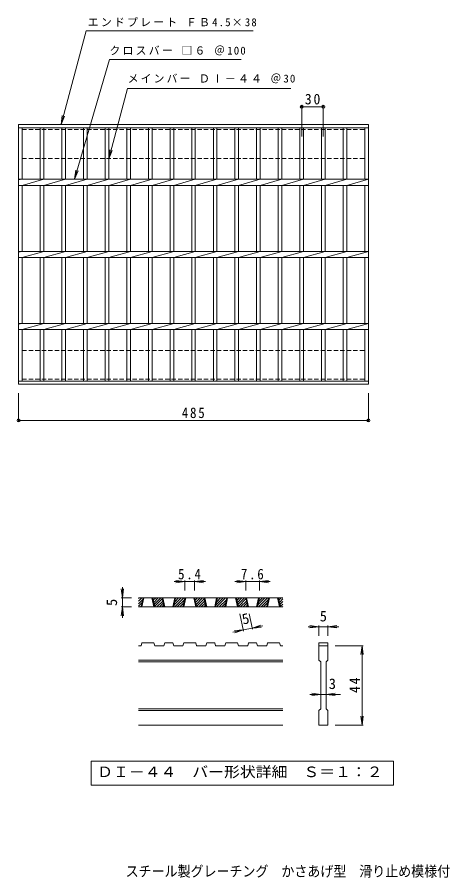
# Model space of a CAD drawing. Units: millimetres, scale not verified, with parts at other scales. Extents: x -580 to 809, y -686 to 530.
# Drawn here: x -580 to 27, y -663 to 530 of the extents above; entities that cross this region are included whole.
import ezdxf
from ezdxf.enums import TextEntityAlignment as Align

# ---------------------------------------------------------------- set-up
doc = ezdxf.new("R2010")
doc.units = ezdxf.units.MM
doc.header["$LTSCALE"] = 5
doc.header["$PDMODE"] = 32
doc.header["$PDSIZE"] = 4
doc.linetypes.add('DASHED1', pattern=[1.8, 1.2, -0.6])
for name, color, linetype, lineweight in [('B-1', 2, 'Continuous', 9), ('B-2', 3, 'Continuous', 9), ('B-4', 7, 'Continuous', 9), ('D-0', 3, 'Continuous', 9), ('D-4', 7, 'Continuous', 9)]:
    doc.layers.add(name, color=color, linetype=linetype, lineweight=lineweight)
doc.layers.add('F-5_F-5ﾚｲﾔ', color=2, linetype='Continuous')
doc.styles.add('ＭＳ ゴシック', font='')
doc.styles.get('ＭＳ ゴシック').set_extended_font_data('MS Gothic')

msp = doc.modelspace()

# ---------------------------------------------------------------- linework, layer by layer
at = {"layer": 'B-1', "linetype": 'DASHED1'}
for p, q in [((-573.243, 374.401), (-98.243, 374.401)), ((-573.243, 334.402), (-573.243, 374.401)), ((-98.243, 374.401), (-98.243, 334.402)), ((-573.243, 334.402), (-98.243, 334.402)), ((-573.243, 68.401), (-573.243, 28.401)), ((-573.243, 68.401), (-98.243, 68.401)), ((-98.243, 28.401), (-98.243, 68.401)), ((-573.243, 28.401), (-98.243, 28.401))]:
    msp.add_line(p, q, dxfattribs=at)
at = {"layer": 'B-2'}
for p, q in [((-578.243, 21.401), (-578.243, 381.401)), ((-578.243, 381.401), (-93.243, 381.401)), ((-578.243, 376.902), (-93.243, 376.902)), ((-573.243, 305.641), (-573.243, 376.902)), ((-548.243, 376.902), (-548.243, 305.641)), ((-543.243, 376.902), (-543.243, 305.641)), ((-518.243, 376.902), (-518.243, 305.641)), ((-513.243, 376.902), (-513.243, 305.641)), ((-488.243, 376.902), (-488.243, 305.641)), ((-483.243, 376.902), (-483.243, 305.641)), ((-458.243, 376.902), (-458.243, 305.641)), ((-453.243, 376.902), (-453.243, 305.641)), ((-428.243, 376.902), (-428.243, 305.641)), ((-423.243, 376.902), (-423.243, 305.641)), ((-398.242, 376.902), (-398.242, 305.641)), ((-393.243, 376.902), (-393.243, 305.641)), ((-368.243, 376.902), (-368.243, 305.641)), ((-363.243, 376.902), (-363.243, 305.641)), ((-338.243, 376.902), (-338.243, 305.641)), ((-333.243, 376.902), (-333.243, 305.641)), ((-308.243, 376.902), (-308.243, 305.641)), ((-303.243, 376.902), (-303.243, 305.641)), ((-278.243, 376.902), (-278.243, 305.641)), ((-273.243, 376.902), (-273.243, 305.641)), ((-248.243, 376.902), (-248.243, 305.641)), ((-243.243, 376.902), (-243.243, 305.641)), ((-218.243, 376.902), (-218.243, 305.641)), ((-213.243, 376.902), (-213.243, 305.641)), ((-188.243, 376.902), (-188.243, 305.641)), ((-183.243, 376.902), (-183.243, 305.641)), ((-158.243, 376.902), (-158.243, 305.641)), ((-153.243, 376.902), (-153.243, 305.641)), ((-128.243, 376.902), (-128.243, 305.641)), ((-123.243, 376.902), (-123.243, 305.641)), ((-98.243, 376.902), (-98.243, 305.641)), ((-93.243, 381.401), (-93.243, 21.401)), ((-573.243, 305.641), (-578.243, 304.641)), ((-578.243, 305.641), (-93.243, 305.641)), ((-543.243, 305.641), (-573.243, 297.162)), ((-513.243, 305.641), (-543.243, 297.162)), ((-483.243, 305.641), (-513.243, 297.162)), ((-453.243, 305.641), (-483.243, 297.162)), ((-423.243, 305.641), (-453.243, 297.162)), ((-393.243, 305.641), (-423.243, 297.162)), ((-363.243, 305.641), (-393.243, 297.162)), ((-333.243, 305.641), (-363.243, 297.162)), ((-303.243, 305.641), (-333.243, 297.162)), ((-273.243, 305.641), (-303.243, 297.162)), ((-243.243, 305.641), (-273.243, 297.162)), ((-213.243, 305.641), (-243.243, 297.162)), ((-183.243, 305.641), (-213.243, 297.162)), ((-153.243, 305.641), (-183.243, 297.162)), ((-123.243, 305.641), (-153.243, 297.162)), ((-93.243, 305.641), (-123.243, 297.162)), ((-578.243, 297.162), (-93.243, 297.162)), ((-573.243, 205.641), (-573.243, 297.162)), ((-548.243, 297.162), (-548.243, 205.641)), ((-543.243, 297.162), (-543.243, 205.641)), ((-518.243, 297.162), (-518.243, 205.641)), ((-513.243, 297.162), (-513.243, 205.641)), ((-488.243, 297.162), (-488.243, 205.641)), ((-483.243, 297.162), (-483.243, 205.641)), ((-458.243, 297.162), (-458.243, 205.641)), ((-453.243, 297.162), (-453.243, 205.641)), ((-428.243, 297.162), (-428.243, 205.641)), ((-423.243, 297.162), (-423.243, 205.641)), ((-398.242, 297.162), (-398.242, 205.641)), ((-393.243, 297.162), (-393.243, 205.641)), ((-368.243, 297.162), (-368.243, 205.641)), ((-363.243, 297.162), (-363.243, 205.641)), ((-338.243, 297.162), (-338.243, 205.641)), ((-333.243, 297.162), (-333.243, 205.641)), ((-308.243, 297.162), (-308.243, 205.641)), ((-303.243, 297.162), (-303.243, 205.641)), ((-278.243, 297.162), (-278.243, 205.641)), ((-273.243, 297.162), (-273.243, 205.641)), ((-248.243, 297.162), (-248.243, 205.641)), ((-243.243, 297.162), (-243.243, 205.641)), ((-218.243, 297.162), (-218.243, 205.641)), ((-213.243, 297.162), (-213.243, 205.641)), ((-188.243, 297.162), (-188.243, 205.641)), ((-183.243, 297.162), (-183.243, 205.641)), ((-158.243, 297.162), (-158.243, 205.641)), ((-153.243, 297.162), (-153.243, 205.641)), ((-128.243, 297.162), (-128.243, 205.641)), ((-123.243, 297.162), (-123.243, 205.641)), ((-98.243, 297.162), (-98.243, 205.641)), ((-573.243, 205.641), (-578.243, 204.641)), ((-578.243, 205.641), (-93.243, 205.641)), ((-543.243, 205.641), (-573.243, 197.162)), ((-513.243, 205.641), (-543.243, 197.162)), ((-483.243, 205.641), (-513.243, 197.162)), ((-453.243, 205.641), (-483.243, 197.162)), ((-423.243, 205.641), (-453.243, 197.162)), ((-393.243, 205.641), (-423.243, 197.162)), ((-363.243, 205.641), (-393.243, 197.162)), ((-333.243, 205.641), (-363.243, 197.162)), ((-303.243, 205.641), (-333.243, 197.162)), ((-273.243, 205.641), (-303.243, 197.162)), ((-243.243, 205.641), (-273.243, 197.162)), ((-213.243, 205.641), (-243.243, 197.162)), ((-183.243, 205.641), (-213.243, 197.162)), ((-153.243, 205.641), (-183.243, 197.162)), ((-123.243, 205.641), (-153.243, 197.162)), ((-93.243, 205.641), (-123.243, 197.162)), ((-578.243, 197.162), (-93.243, 197.162)), ((-573.243, 105.641), (-573.243, 197.162)), ((-548.243, 197.162), (-548.243, 105.641)), ((-543.243, 197.162), (-543.243, 105.641)), ((-518.243, 197.162), (-518.243, 105.641)), ((-513.243, 197.162), (-513.243, 105.641)), ((-488.243, 197.162), (-488.243, 105.641)), ((-483.243, 197.162), (-483.243, 105.641)), ((-458.243, 197.162), (-458.243, 105.641)), ((-453.243, 197.162), (-453.243, 105.641)), ((-428.243, 197.162), (-428.243, 105.641)), ((-423.243, 197.162), (-423.243, 105.641)), ((-398.242, 197.162), (-398.242, 105.641)), ((-393.243, 197.162), (-393.243, 105.641)), ((-368.243, 197.162), (-368.243, 105.641)), ((-363.243, 197.162), (-363.243, 105.641)), ((-338.243, 197.162), (-338.243, 105.641)), ((-333.243, 197.162), (-333.243, 105.641)), ((-308.243, 197.162), (-308.243, 105.641)), ((-303.243, 197.162), (-303.243, 105.641)), ((-278.243, 197.162), (-278.243, 105.641)), ((-273.243, 197.162), (-273.243, 105.641)), ((-248.243, 197.162), (-248.243, 105.641)), ((-243.243, 197.162), (-243.243, 105.641)), ((-218.243, 197.162), (-218.243, 105.641)), ((-213.243, 197.162), (-213.243, 105.641)), ((-188.243, 197.162), (-188.243, 105.641)), ((-183.243, 197.162), (-183.243, 105.641)), ((-158.243, 197.162), (-158.243, 105.641)), ((-153.243, 197.162), (-153.243, 105.641)), ((-128.243, 197.162), (-128.243, 105.641)), ((-123.243, 197.162), (-123.243, 105.641)), ((-98.243, 197.162), (-98.243, 105.641)), ((-573.243, 105.641), (-578.243, 104.641)), ((-578.243, 105.641), (-93.243, 105.641)), ((-578.243, 97.161), (-93.243, 97.161)), ((-543.243, 105.641), (-573.243, 97.161)), ((-573.243, 25.901), (-573.243, 97.161)), ((-548.243, 97.161), (-548.243, 25.901)), ((-513.243, 105.641), (-543.243, 97.161)), ((-543.243, 97.161), (-543.243, 25.901)), ((-518.243, 97.161), (-518.243, 25.901)), ((-483.243, 105.641), (-513.243, 97.161)), ((-513.243, 97.161), (-513.243, 25.901)), ((-488.243, 97.161), (-488.243, 25.901)), ((-453.243, 105.641), (-483.243, 97.161)), ((-483.243, 97.161), (-483.243, 25.901)), ((-458.243, 97.161), (-458.243, 25.901)), ((-423.243, 105.641), (-453.243, 97.161)), ((-453.243, 97.161), (-453.243, 25.901)), ((-428.243, 97.161), (-428.243, 25.901)), ((-393.243, 105.641), (-423.243, 97.161)), ((-423.243, 97.161), (-423.243, 25.901)), ((-398.242, 97.161), (-398.242, 25.901)), ((-363.243, 105.641), (-393.243, 97.161)), ((-393.243, 97.161), (-393.243, 25.901)), ((-368.243, 97.161), (-368.243, 25.901)), ((-333.243, 105.641), (-363.243, 97.161)), ((-363.243, 97.161), (-363.243, 25.901)), ((-338.243, 97.161), (-338.243, 25.901)), ((-303.243, 105.641), (-333.243, 97.161)), ((-333.243, 97.161), (-333.243, 25.901)), ((-308.243, 97.161), (-308.243, 25.901)), ((-273.243, 105.641), (-303.243, 97.161)), ((-303.243, 97.161), (-303.243, 25.901)), ((-278.243, 97.161), (-278.243, 25.901)), ((-243.243, 105.641), (-273.243, 97.161)), ((-273.243, 97.161), (-273.243, 25.901)), ((-248.243, 97.161), (-248.243, 25.901)), ((-213.243, 105.641), (-243.243, 97.161)), ((-243.243, 97.161), (-243.243, 25.901)), ((-218.243, 97.161), (-218.243, 25.901)), ((-183.243, 105.641), (-213.243, 97.161)), ((-213.243, 97.161), (-213.243, 25.901)), ((-188.243, 97.161), (-188.243, 25.901)), ((-153.243, 105.641), (-183.243, 97.161)), ((-183.243, 97.161), (-183.243, 25.901)), ((-158.243, 97.161), (-158.243, 25.901)), ((-123.243, 105.641), (-153.243, 97.161)), ((-153.243, 97.161), (-153.243, 25.901)), ((-128.243, 97.161), (-128.243, 25.901)), ((-93.243, 105.641), (-123.243, 97.161)), ((-123.243, 97.161), (-123.243, 25.901)), ((-98.243, 97.161), (-98.243, 25.901)), ((-93.243, 25.901), (-578.243, 25.901)), ((-93.243, 21.401), (-578.243, 21.401))]:
    msp.add_line(p, q, dxfattribs=at)
at = {"layer": 'B-4'}
for p, q in [((-500.743, 305.641), (-452.309, 471.402)), ((-452.309, 471.402), (-269.809, 471.402)), ((-453.243, 333.771), (-427.083, 431.402)), ((-427.083, 431.402), (-200.833, 431.402)), ((-185.743, 364.806), (-185.743, 407.685)), ((-185.743, 406.185), (-155.743, 406.185)), ((-155.743, 364.806), (-155.743, 407.685)), ((-519.479, 381.401), (-517.848, 393.795)), ((-519.479, 381.401), (-514.696, 392.95)), ((-453.243, 333.771), (-451.612, 346.165)), ((-453.243, 333.771), (-448.46, 345.32)), ((-500.743, 305.641), (-498.834, 317.994)), ((-500.743, 305.641), (-495.701, 317.079)), ((-578.243, 8.901), (-578.243, -30.099)), ((-93.243, 8.901), (-93.243, -30.099)), ((-578.243, -28.599), (-93.243, -28.599))]:
    msp.add_line(p, q, dxfattribs=at)
msp.add_lwpolyline([(-519.479, 381.401), (-484.646, 511.401), (-253.144, 511.401)], dxfattribs=at)
for p in [(-185.743, 406.185), (-155.743, 406.185), (-578.243, -28.599), (-93.243, -28.599)]:
    msp.add_point(p, dxfattribs=at)
at = {"layer": 'D-0'}
for p, q in [((-411.913, -279.206), (-407.379, -274.673)), ((-411.913, -275.67), (-410.915, -274.673)), ((-211.913, -274.673), (-411.913, -274.673)), ((-411.913, -282.742), (-406.331, -277.16)), ((-411.913, -286.277), (-407.294, -281.659)), ((-409.273, -287.173), (-408.257, -286.157)), ((-408.474, -287.173), (-405.799, -274.673)), ((-407.224, -287.173), (-404.549, -274.673)), ((-393.474, -274.673), (-390.799, -287.173)), ((-392.224, -274.673), (-389.549, -287.173)), ((-392.139, -275.072), (-391.74, -274.673)), ((-391.515, -277.984), (-388.204, -274.673)), ((-390.892, -280.896), (-384.669, -274.673)), ((-390.269, -283.809), (-381.133, -274.673)), ((-389.646, -286.721), (-379.116, -276.191)), ((-386.562, -287.173), (-378.493, -279.104)), ((-383.027, -287.173), (-377.87, -282.016)), ((-379.491, -287.173), (-377.246, -284.928)), ((-376.766, -287.173), (-379.441, -274.673)), ((-375.516, -287.173), (-378.191, -274.673)), ((-361.766, -274.673), (-364.441, -287.173)), ((-360.516, -274.673), (-363.191, -287.173)), ((-362.604, -284.428), (-352.849, -274.673)), ((-361.813, -287.173), (-349.313, -274.673)), ((-361.641, -279.929), (-356.384, -274.673)), ((-360.678, -275.431), (-359.92, -274.673)), ((-358.278, -287.173), (-348.265, -277.16)), ((-354.742, -287.173), (-349.228, -281.659)), ((-351.207, -287.173), (-350.191, -286.157)), ((-350.408, -287.173), (-347.733, -274.673)), ((-349.158, -287.173), (-346.483, -274.673)), ((-335.408, -274.673), (-332.733, -287.173)), ((-334.158, -274.673), (-331.483, -287.173)), ((-334.073, -275.072), (-333.674, -274.673)), ((-333.449, -277.984), (-330.138, -274.673)), ((-332.826, -280.896), (-326.602, -274.673)), ((-332.203, -283.809), (-323.067, -274.673)), ((-331.58, -286.721), (-321.05, -276.191)), ((-328.496, -287.173), (-320.427, -279.104)), ((-324.961, -287.173), (-319.804, -282.016)), ((-321.425, -287.173), (-319.18, -284.928)), ((-318.7, -287.173), (-321.375, -274.673)), ((-317.45, -287.173), (-320.125, -274.673)), ((-303.7, -274.673), (-306.375, -287.173)), ((-302.45, -274.673), (-305.125, -287.173)), ((-304.538, -284.428), (-294.783, -274.673)), ((-303.747, -287.173), (-291.247, -274.673)), ((-303.575, -279.929), (-298.318, -274.673)), ((-302.612, -275.431), (-301.854, -274.673)), ((-300.212, -287.173), (-290.199, -277.16)), ((-296.676, -287.173), (-291.162, -281.659)), ((-293.141, -287.173), (-292.125, -286.157)), ((-292.342, -287.173), (-289.667, -274.673)), ((-291.092, -287.173), (-288.417, -274.673)), ((-277.342, -274.673), (-274.667, -287.173)), ((-276.092, -274.673), (-273.417, -287.173)), ((-276.007, -275.072), (-275.608, -274.673)), ((-275.383, -277.984), (-272.072, -274.673)), ((-274.76, -280.896), (-268.536, -274.673)), ((-274.137, -283.809), (-265.001, -274.673)), ((-273.514, -286.721), (-262.984, -276.191)), ((-270.43, -287.173), (-262.361, -279.104)), ((-266.894, -287.173), (-261.738, -282.016)), ((-263.359, -287.173), (-261.114, -284.928)), ((-260.634, -287.173), (-263.309, -274.673)), ((-259.384, -287.173), (-262.059, -274.673)), ((-245.634, -274.673), (-248.309, -287.173)), ((-244.384, -274.673), (-247.059, -287.173)), ((-246.472, -284.428), (-236.717, -274.673)), ((-245.681, -287.173), (-233.181, -274.673)), ((-245.509, -279.929), (-240.252, -274.673)), ((-244.546, -275.431), (-243.788, -274.673)), ((-242.146, -287.173), (-232.133, -277.16)), ((-238.61, -287.173), (-233.096, -281.659)), ((-235.075, -287.173), (-234.059, -286.157)), ((-234.276, -287.173), (-231.601, -274.673)), ((-233.026, -287.173), (-230.351, -274.673)), ((-219.276, -274.673), (-216.601, -287.173)), ((-218.026, -274.673), (-215.351, -287.173)), ((-217.941, -275.072), (-217.542, -274.673)), ((-217.317, -277.984), (-214.006, -274.673)), ((-216.694, -280.896), (-211.913, -276.115)), ((-216.071, -283.809), (-211.913, -279.65)), ((-215.448, -286.721), (-211.913, -283.186)), ((-211.913, -287.173), (-411.913, -287.173)), ((-212.364, -287.173), (-211.913, -286.721)), ((-408.474, -340.923), (-411.913, -340.923)), ((-408.474, -340.923), (-407.224, -337.173)), ((-390.799, -337.173), (-407.224, -337.173)), ((-390.799, -337.173), (-389.549, -340.923)), ((-376.766, -340.923), (-389.549, -340.923)), ((-376.766, -340.923), (-375.516, -337.173)), ((-364.441, -337.173), (-375.516, -337.173)), ((-364.441, -337.173), (-363.191, -340.923)), ((-350.408, -340.923), (-363.191, -340.923)), ((-350.408, -340.923), (-349.158, -337.173)), ((-332.733, -337.173), (-349.158, -337.173)), ((-331.483, -340.923), (-332.733, -337.173)), ((-318.7, -340.923), (-331.483, -340.923)), ((-318.7, -340.923), (-317.45, -337.173)), ((-306.375, -337.173), (-317.45, -337.173)), ((-306.375, -337.173), (-305.125, -340.923)), ((-292.342, -340.923), (-305.125, -340.923)), ((-292.342, -340.923), (-291.092, -337.173)), ((-291.092, -337.173), (-274.667, -337.173)), ((-273.417, -340.923), (-274.667, -337.173)), ((-260.634, -340.923), (-273.417, -340.923)), ((-260.634, -340.923), (-259.384, -337.173)), ((-248.309, -337.173), (-259.384, -337.173)), ((-248.309, -337.173), (-247.059, -340.923)), ((-234.276, -340.923), (-247.059, -340.923)), ((-234.276, -340.923), (-233.026, -337.173)), ((-233.026, -337.173), (-216.601, -337.173)), ((-215.351, -340.923), (-216.601, -337.173)), ((-211.913, -340.923), (-215.351, -340.923)), ((-161.913, -337.173), (-149.413, -337.173)), ((-161.913, -337.173), (-161.913, -340.923)), ((-161.913, -340.923), (-149.413, -340.923)), ((-161.913, -360.923), (-161.913, -340.923)), ((-149.413, -337.173), (-149.413, -340.923)), ((-149.413, -340.923), (-149.413, -360.923)), ((-211.913, -360.923), (-411.913, -360.923)), ((-211.913, -363.422), (-411.913, -363.422)), ((-161.913, -360.923), (-159.413, -363.422)), ((-159.413, -428.423), (-159.413, -363.422)), ((-151.913, -363.422), (-149.413, -360.923)), ((-151.913, -363.422), (-151.913, -428.423)), ((-211.913, -428.423), (-411.913, -428.423)), ((-151.913, -428.423), (-149.413, -430.923)), ((-211.913, -430.923), (-411.913, -430.923)), ((-149.413, -430.923), (-149.413, -450.923)), ((-211.913, -450.923), (-411.913, -450.923)), ((-149.413, -450.923), (-161.913, -450.923))]:
    msp.add_line(p, q, dxfattribs=at)
msp.add_lwpolyline([(-161.913, -450.923), (-161.913, -430.923), (-159.413, -428.423)], dxfattribs=at)
at = {"layer": 'D-0', "color": 7}
msp.add_lwpolyline([(-477.74, -500.923), (-477.74, -534.148), (-58.586, -534.148), (-58.586, -500.923)], close=True, dxfattribs=at)
at = {"layer": 'D-4'}
for p, q in [((-434.413, -274.673), (-436.044, -262.28)), ((-434.413, -274.673), (-434.413, -259.673)), ((-434.413, -274.673), (-432.781, -262.28)), ((-347.733, -252.173), (-362.733, -252.173)), ((-347.733, -252.173), (-360.126, -250.541)), ((-347.733, -252.173), (-360.126, -253.804)), ((-347.733, -250.673), (-347.733, -264.673)), ((-334.158, -252.173), (-347.733, -252.173)), ((-334.158, -252.173), (-321.765, -250.541)), ((-334.158, -250.673), (-334.158, -264.673)), ((-334.158, -252.173), (-321.765, -253.804)), ((-334.158, -252.173), (-319.158, -252.173)), ((-263.309, -252.173), (-278.309, -252.173)), ((-263.309, -252.173), (-275.702, -250.541)), ((-263.309, -252.173), (-275.702, -253.804)), ((-263.309, -250.673), (-263.309, -264.673)), ((-244.384, -252.173), (-263.309, -252.173)), ((-244.384, -252.173), (-231.991, -250.541)), ((-244.384, -250.673), (-244.384, -264.673)), ((-244.384, -252.173), (-231.991, -253.804)), ((-244.384, -252.173), (-229.384, -252.173)), ((-435.913, -274.673), (-421.913, -274.673)), ((-434.413, -274.673), (-434.413, -287.173)), ((-434.413, -287.173), (-436.044, -299.566)), ((-435.913, -287.173), (-421.913, -287.173)), ((-434.413, -287.173), (-432.781, -299.566)), ((-434.413, -287.173), (-434.413, -302.173)), ((-266.266, -320.591), (-271.324, -296.951)), ((-254.042, -317.975), (-258.541, -296.951)), ((-266.579, -319.124), (-281.247, -322.263)), ((-266.579, -319.124), (-279.04, -320.122)), ((-266.579, -319.124), (-278.357, -323.313)), ((-254.356, -316.509), (-266.579, -319.124)), ((-254.356, -316.509), (-242.579, -312.32)), ((-254.356, -316.509), (-239.688, -313.37)), ((-254.356, -316.509), (-241.896, -315.511)), ((-161.913, -314.673), (-176.913, -314.673)), ((-161.913, -314.673), (-174.306, -313.041)), ((-161.913, -314.673), (-174.306, -316.304)), ((-161.913, -313.173), (-161.913, -327.173)), ((-149.413, -314.673), (-161.913, -314.673)), ((-149.413, -314.673), (-137.02, -313.041)), ((-149.413, -313.173), (-149.413, -327.173)), ((-149.413, -314.673), (-137.02, -316.304)), ((-149.413, -314.673), (-134.413, -314.673)), ((-100.413, -340.923), (-139.413, -340.923)), ((-101.913, -340.923), (-103.544, -353.316)), ((-101.913, -340.923), (-100.281, -353.316)), ((-101.913, -450.923), (-101.913, -340.923)), ((-159.413, -408.423), (-174.413, -408.423)), ((-159.413, -408.423), (-171.806, -406.791)), ((-159.413, -408.423), (-171.806, -410.054)), ((-151.913, -408.423), (-159.413, -408.423)), ((-151.913, -408.423), (-139.52, -406.791)), ((-151.913, -408.423), (-139.52, -410.054)), ((-151.913, -408.423), (-131.913, -408.423)), ((-101.913, -450.923), (-103.544, -438.53)), ((-101.913, -450.923), (-100.281, -438.53)), ((-100.413, -450.923), (-139.413, -450.923))]:
    msp.add_line(p, q, dxfattribs=at)

# ---------------------------------------------------------------- texts
at = {"layer": 'B-4', "char_height": 11, "attachment_point": 7, "style": 'ＭＳ ゴシック'}
for s, insert in [('\\T1.21;エンドプレート\\~ＦＢ4.5×38', (-482.342, 517.117)), ('\\T1.21;クロスバー\\~□６\\~＠100', (-452.309, 477.391)), ('\\T1.2;メインバー\\~ＤⅠ－４４\\~＠30', (-427.083, 438.637))]:
    msp.add_mtext(s, dxfattribs=dict(at, insert=insert))
at = {"layer": 'B-4', "color": 2, "char_height": 14.66, "attachment_point": 7, "style": 'ＭＳ ゴシック'}
for s, insert in [('\\T1.27;\\W0.95;30', (-181.368, 409.185)), ('\\T1.27;\\W0.9;485', (-351.993, -25.599))]:
    msp.add_mtext(s, dxfattribs=dict(at, insert=insert))
at = {"layer": 'D-0', "color": 2, "style": 'ＭＳ ゴシック', "width": 1.1}
msp.add_text('ＤＩ－４４\u3000バー形状詳細\u3000Ｓ＝１：２', height=14.66, dxfattribs=at).set_placement((-469.413, -527.536), align=Align.BOTTOM_LEFT)
at = {"layer": 'D-4', "color": 2, "style": 'ＭＳ ゴシック'}
for rotation, p in [(90, (-437.413, -285.923)), (12.079, (-265.985, -315.929))]:
    msp.add_text('5', height=14.66, rotation=rotation, dxfattribs=at).set_placement(p, align=Align.BOTTOM_LEFT)
for s, p in [('5', (-160.663, -311.673)), ('3', (-148.163, -405.423))]:
    msp.add_text(s, height=14.66, dxfattribs=at).set_placement(p, align=Align.BOTTOM_LEFT)
at = {"layer": 'D-4', "color": 2, "char_height": 14.66, "attachment_point": 7, "style": 'ＭＳ ゴシック'}
for s, insert in [('\\T1.27;\\W0.9;5.4', (-357.196, -249.173)), ('\\T1.27;\\W0.9;7.6', (-270.097, -249.173))]:
    msp.add_mtext(s, dxfattribs=dict(at, insert=insert))
at = {"layer": 'D-4', "color": 2, "insert": (-104.913, -406.548), "char_height": 14.66, "attachment_point": 7, "rotation": 90, "style": 'ＭＳ ゴシック'}
msp.add_mtext('\\T1.27;\\W0.95;44', dxfattribs=at)
at = {"layer": 'F-5_F-5ﾚｲﾔ', "style": 'ＭＳ ゴシック', "width": 0.9}
msp.add_text('スチール製グレーチング\u3000かさあげ型\u3000滑り止め模様付\u3000ＪＩＳ型側溝用', height=14.66, dxfattribs=at).set_placement((-429.828, -665.373), align=Align.BOTTOM_LEFT)

doc.saveas('drawing.dxf')
